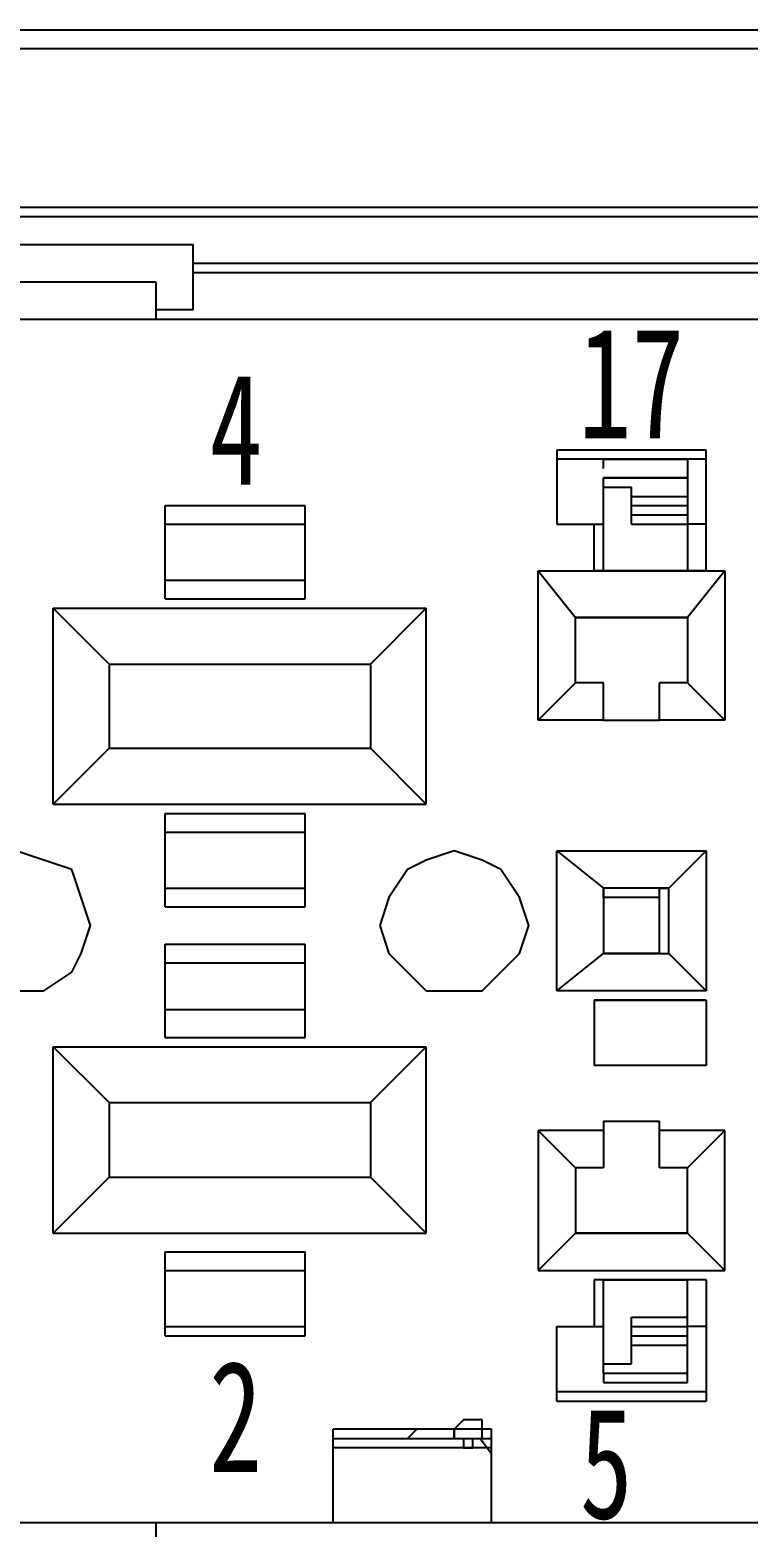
# Model space of a CAD drawing. Header units: inches. Extents: x 47316 to 59086, y 3141 to 11743.
# Drawn here: x 57667.48 to 57680.42, y 7304.03 to 7331 of the extents above; entities that cross this region are included whole.
import ezdxf

# ---------------------------------------------------------------- set-up
doc = ezdxf.new("R2010")
doc.units = ezdxf.units.IN
doc.header["$MEASUREMENT"] = 0
doc.styles.add('MtX_FangSong_GB2312', font='')
doc.styles.get("Standard").update_dxf_attribs({"font": ''})
doc.styles.get('MtX_FangSong_GB2312').set_extended_font_data('FangSong_GB2312')
doc.styles.get('Standard').set_extended_font_data('SimSun')
doc.linetypes.add('_VeSys_Busbar', pattern='A,0.0001,-0.125,["=",Standard,S=0.35,R=0,X=-0.15,Y=-0.175],-0.125', length=0.2501)

msp = doc.modelspace()

# ---------------------------------------------------------------- linework, layer by layer
at = {"color": 0, "linetype": 'Continuous', "lineweight": -3}
for p, q in [((57653.284, 7330.997), (57713.428, 7330.997)), ((57653.62, 7330.661), (57712.924, 7330.661)), ((57660.508, 7327.805), (57705.532, 7327.805)), ((57660.508, 7327.637), (57705.532, 7327.637)), ((57666.052, 7327.133), (57670.42, 7327.133)), ((57670.42, 7325.957), (57670.42, 7327.133)), ((57670.42, 7326.797), (57680.836, 7326.797)), ((57666.22, 7326.461), (57669.748, 7326.461)), ((57669.748, 7326.461), (57669.748, 7325.789)), ((57670.42, 7326.629), (57680.836, 7326.629)), ((57670.42, 7325.957), (57669.748, 7325.957)), ((57665.716, 7325.789), (57699.82, 7325.789)), ((57676.972, 7323.437), (57676.972, 7322.093)), ((57676.972, 7323.437), (57679.66, 7323.437)), ((57679.66, 7321.253), (57679.66, 7323.437)), ((57679.66, 7323.269), (57676.972, 7323.269)), ((57677.812, 7323.269), (57679.324, 7323.269)), ((57677.812, 7323.101), (57677.812, 7323.269)), ((57679.324, 7323.269), (57679.324, 7321.253)), ((57677.812, 7322.933), (57679.324, 7322.933)), ((57677.812, 7321.253), (57677.812, 7322.933)), ((57679.324, 7322.933), (57677.812, 7322.933)), ((57677.812, 7322.765), (57678.316, 7322.765)), ((57678.316, 7322.093), (57678.316, 7322.765)), ((57669.916, 7320.749), (57669.916, 7322.429)), ((57669.916, 7322.429), (57672.436, 7322.429)), ((57672.436, 7320.749), (57672.436, 7322.429)), ((57678.316, 7322.597), (57679.324, 7322.597)), ((57678.316, 7322.429), (57679.324, 7322.429)), ((57669.916, 7322.093), (57672.436, 7322.093)), ((57676.972, 7322.093), (57677.812, 7322.093)), ((57677.644, 7321.253), (57677.644, 7322.093)), ((57678.316, 7322.261), (57679.324, 7322.261)), ((57678.316, 7322.093), (57679.324, 7322.093)), ((57679.66, 7322.093), (57679.324, 7322.093)), ((57669.916, 7321.085), (57672.436, 7321.085)), ((57676.636, 7318.565), (57676.636, 7321.253)), ((57676.636, 7321.253), (57677.308, 7320.413)), ((57676.636, 7321.253), (57679.996, 7321.253)), ((57679.66, 7321.253), (57677.644, 7321.253)), ((57677.812, 7321.253), (57679.324, 7321.253)), ((57679.996, 7321.253), (57679.324, 7320.413)), ((57679.996, 7321.253), (57679.996, 7318.565)), ((57669.916, 7320.749), (57672.436, 7320.749)), ((57667.9, 7317.053), (57667.9, 7320.581)), ((57668.908, 7319.573), (57667.9, 7320.581)), ((57667.9, 7320.581), (57674.62, 7320.581)), ((57673.612, 7319.573), (57674.62, 7320.581)), ((57674.62, 7317.053), (57674.62, 7320.581)), ((57677.308, 7319.237), (57677.308, 7320.413)), ((57679.324, 7320.413), (57677.308, 7320.413)), ((57677.308, 7320.413), (57679.324, 7320.413)), ((57679.324, 7320.413), (57679.324, 7319.237)), ((57668.908, 7319.573), (57668.908, 7318.061)), ((57668.908, 7319.573), (57673.612, 7319.573)), ((57673.612, 7319.573), (57673.612, 7318.061)), ((57676.636, 7318.565), (57677.308, 7319.237)), ((57677.812, 7319.237), (57677.308, 7319.237)), ((57677.812, 7318.565), (57677.812, 7319.237)), ((57678.82, 7318.565), (57678.82, 7319.237)), ((57679.324, 7319.237), (57678.82, 7319.237)), ((57679.996, 7318.565), (57679.324, 7319.237)), ((57677.812, 7318.565), (57676.636, 7318.565)), ((57677.812, 7318.565), (57678.82, 7318.565)), ((57679.996, 7318.565), (57678.82, 7318.565)), ((57668.908, 7318.061), (57667.9, 7317.053)), ((57668.908, 7318.061), (57673.612, 7318.061)), ((57673.612, 7318.061), (57674.62, 7317.053)), ((57667.9, 7317.053), (57674.62, 7317.053)), ((57669.916, 7315.205), (57669.916, 7316.885)), ((57669.916, 7316.885), (57672.436, 7316.885)), ((57672.436, 7315.205), (57672.436, 7316.885)), ((57669.916, 7316.549), (57672.436, 7316.549)), ((57667.732, 7316.045), (57667.228, 7316.213)), ((57675.124, 7316.213), (57674.62, 7316.045)), ((57675.628, 7316.045), (57675.124, 7316.213)), ((57676.972, 7313.693), (57676.972, 7316.213)), ((57676.972, 7316.213), (57677.812, 7315.541)), ((57676.972, 7316.213), (57679.66, 7316.213)), ((57679.66, 7316.213), (57678.988, 7315.541)), ((57679.66, 7316.213), (57679.66, 7313.693)), ((57668.236, 7315.877), (57667.732, 7316.045)), ((57668.404, 7315.373), (57668.236, 7315.877)), ((57674.284, 7315.877), (57673.948, 7315.373)), ((57674.62, 7316.045), (57674.284, 7315.877)), ((57675.964, 7315.877), (57675.628, 7316.045)), ((57676.3, 7315.373), (57675.964, 7315.877)), ((57668.572, 7314.869), (57668.404, 7315.373)), ((57669.916, 7315.541), (57672.436, 7315.541)), ((57673.948, 7315.373), (57673.78, 7314.869)), ((57676.468, 7314.869), (57676.3, 7315.373)), ((57677.812, 7315.541), (57677.812, 7314.365)), ((57678.988, 7315.541), (57677.812, 7315.541)), ((57677.812, 7315.373), (57677.812, 7315.541)), ((57677.812, 7315.541), (57677.812, 7315.541)), ((57677.812, 7315.541), (57677.812, 7315.541)), ((57677.812, 7315.541), (57677.812, 7315.541)), ((57677.812, 7315.541), (57677.812, 7315.541)), ((57677.812, 7315.541), (57677.812, 7315.541)), ((57677.812, 7315.541), (57677.812, 7315.541)), ((57677.812, 7315.373), (57677.812, 7314.365)), ((57678.82, 7315.373), (57677.812, 7315.373)), ((57677.812, 7315.373), (57677.812, 7315.373)), ((57677.812, 7315.373), (57677.812, 7315.373)), ((57677.812, 7315.373), (57677.812, 7315.373)), ((57678.82, 7315.373), (57678.82, 7315.541)), ((57678.82, 7315.541), (57678.988, 7315.541)), ((57678.82, 7314.365), (57678.82, 7315.373)), ((57678.82, 7315.373), (57678.82, 7315.373)), ((57678.82, 7315.373), (57678.82, 7315.373)), ((57678.82, 7315.373), (57678.82, 7315.373)), ((57678.988, 7314.365), (57678.988, 7315.541)), ((57678.988, 7315.541), (57678.988, 7315.541)), ((57678.988, 7315.541), (57678.988, 7315.541)), ((57678.988, 7315.541), (57678.988, 7315.541)), ((57678.988, 7315.541), (57678.988, 7315.541)), ((57678.988, 7315.541), (57678.988, 7315.541)), ((57669.916, 7315.205), (57672.436, 7315.205)), ((57668.404, 7314.365), (57668.572, 7314.869)), ((57668.572, 7314.869), (57668.572, 7314.869)), ((57673.78, 7314.869), (57673.948, 7314.365)), ((57676.3, 7314.365), (57676.468, 7314.869)), ((57676.468, 7314.869), (57676.468, 7314.869)), ((57669.916, 7312.853), (57669.916, 7314.533)), ((57669.916, 7314.533), (57672.436, 7314.533)), ((57672.436, 7312.853), (57672.436, 7314.533)), ((57668.236, 7314.029), (57668.404, 7314.365)), ((57673.948, 7314.365), (57674.284, 7314.029)), ((57675.964, 7314.029), (57676.3, 7314.365)), ((57676.972, 7313.693), (57677.812, 7314.365)), ((57677.812, 7314.365), (57678.988, 7314.365)), ((57677.812, 7314.365), (57678.82, 7314.365)), ((57678.82, 7314.365), (57677.812, 7314.365)), ((57677.812, 7314.365), (57677.812, 7314.365)), ((57677.812, 7314.365), (57677.812, 7314.365)), ((57677.812, 7314.365), (57677.812, 7314.365)), ((57677.812, 7314.365), (57677.812, 7314.365)), ((57677.812, 7314.365), (57677.812, 7314.365)), ((57677.812, 7314.365), (57677.812, 7314.365)), ((57677.812, 7314.365), (57677.812, 7314.365)), ((57677.812, 7314.365), (57677.812, 7314.365)), ((57677.812, 7314.365), (57677.812, 7314.365)), ((57677.812, 7314.365), (57677.812, 7314.365)), ((57677.812, 7314.365), (57677.812, 7314.365)), ((57677.812, 7314.365), (57677.812, 7314.365)), ((57678.82, 7314.365), (57678.82, 7314.365)), ((57678.82, 7314.365), (57678.82, 7314.365)), ((57678.82, 7314.365), (57678.82, 7314.365)), ((57678.82, 7314.365), (57678.82, 7314.365)), ((57678.82, 7314.365), (57678.82, 7314.365)), ((57678.82, 7314.365), (57678.988, 7314.365)), ((57679.66, 7313.693), (57678.988, 7314.365)), ((57678.988, 7314.365), (57678.988, 7314.365)), ((57678.988, 7314.365), (57678.988, 7314.365)), ((57678.988, 7314.365), (57678.988, 7314.365)), ((57678.988, 7314.365), (57678.988, 7314.365)), ((57678.988, 7314.365), (57678.988, 7314.365)), ((57678.988, 7314.365), (57678.988, 7314.365)), ((57667.732, 7313.693), (57668.236, 7314.029)), ((57669.916, 7314.197), (57672.436, 7314.197)), ((57674.284, 7314.029), (57674.62, 7313.693)), ((57675.628, 7313.693), (57675.964, 7314.029)), ((57667.228, 7313.693), (57667.732, 7313.693)), ((57674.62, 7313.693), (57675.124, 7313.693)), ((57675.124, 7313.693), (57675.628, 7313.693)), ((57679.66, 7313.693), (57676.972, 7313.693)), ((57677.644, 7313.525), (57677.644, 7312.349)), ((57677.644, 7313.525), (57679.66, 7313.525)), ((57679.66, 7313.525), (57677.644, 7313.525)), ((57679.66, 7313.525), (57679.66, 7312.349)), ((57669.916, 7313.357), (57672.436, 7313.357)), ((57667.9, 7309.325), (57667.9, 7312.685)), ((57668.908, 7311.677), (57667.9, 7312.685)), ((57667.9, 7312.685), (57674.62, 7312.685)), ((57669.916, 7312.853), (57672.436, 7312.853)), ((57673.612, 7311.677), (57674.62, 7312.685)), ((57674.62, 7309.325), (57674.62, 7312.685)), ((57679.66, 7312.349), (57677.644, 7312.349)), ((57668.908, 7311.677), (57668.908, 7310.333)), ((57668.908, 7311.677), (57673.612, 7311.677)), ((57673.612, 7311.677), (57673.612, 7310.333)), ((57677.812, 7311.341), (57677.812, 7310.501)), ((57677.812, 7311.341), (57678.82, 7311.341)), ((57678.82, 7310.501), (57678.82, 7311.341)), ((57676.636, 7311.173), (57676.636, 7308.653)), ((57676.636, 7311.173), (57677.308, 7310.501)), ((57677.812, 7311.173), (57676.636, 7311.173)), ((57679.996, 7311.173), (57678.82, 7311.173)), ((57679.996, 7311.173), (57679.324, 7310.501)), ((57679.996, 7308.653), (57679.996, 7311.173)), ((57677.308, 7310.501), (57677.308, 7309.325)), ((57677.812, 7310.501), (57677.308, 7310.501)), ((57679.324, 7310.501), (57678.82, 7310.501)), ((57679.324, 7309.325), (57679.324, 7310.501)), ((57668.908, 7310.333), (57667.9, 7309.325)), ((57668.908, 7310.333), (57673.612, 7310.333)), ((57673.612, 7310.333), (57674.62, 7309.325)), ((57667.9, 7309.325), (57674.62, 7309.325)), ((57676.636, 7308.653), (57677.308, 7309.325)), ((57677.308, 7309.325), (57679.324, 7309.325)), ((57679.324, 7309.325), (57677.308, 7309.325)), ((57679.996, 7308.653), (57679.324, 7309.325)), ((57669.916, 7307.477), (57669.916, 7308.989)), ((57669.916, 7308.989), (57672.436, 7308.989)), ((57672.436, 7307.477), (57672.436, 7308.989)), ((57669.916, 7308.653), (57672.436, 7308.653)), ((57676.636, 7308.653), (57679.996, 7308.653)), ((57677.644, 7308.485), (57677.644, 7307.645)), ((57679.66, 7308.485), (57677.644, 7308.485)), ((57677.812, 7306.805), (57677.812, 7308.485)), ((57677.812, 7308.485), (57679.324, 7308.485)), ((57679.324, 7306.637), (57679.324, 7308.485)), ((57679.66, 7308.485), (57679.66, 7306.301)), ((57678.316, 7306.973), (57678.316, 7307.813)), ((57678.316, 7307.813), (57679.324, 7307.813)), ((57669.916, 7307.645), (57672.436, 7307.645)), ((57676.972, 7306.301), (57676.972, 7307.645)), ((57676.972, 7307.645), (57677.812, 7307.645)), ((57678.316, 7307.645), (57679.324, 7307.645)), ((57679.66, 7307.645), (57679.324, 7307.645)), ((57669.916, 7307.477), (57672.436, 7307.477)), ((57678.316, 7307.477), (57679.324, 7307.477)), ((57678.316, 7307.309), (57679.324, 7307.309)), ((57677.812, 7306.973), (57678.316, 7306.973)), ((57677.812, 7306.805), (57679.324, 7306.805)), ((57677.812, 7306.805), (57677.812, 7306.637)), ((57677.812, 7306.805), (57679.324, 7306.805)), ((57679.66, 7306.469), (57676.972, 7306.469)), ((57677.812, 7306.637), (57679.324, 7306.637)), ((57676.972, 7306.301), (57679.66, 7306.301)), ((57675.292, 7305.965), (57675.124, 7305.797)), ((57675.46, 7305.965), (57675.292, 7305.965)), ((57675.292, 7305.965), (57675.292, 7305.965)), ((57675.292, 7305.965), (57675.292, 7305.965)), ((57675.628, 7305.965), (57675.46, 7305.965)), ((57675.46, 7305.965), (57675.46, 7305.965)), ((57675.46, 7305.965), (57675.46, 7305.965)), ((57675.628, 7305.797), (57675.628, 7305.965)), ((57672.94, 7304.117), (57672.94, 7305.797)), ((57675.796, 7305.797), (57672.94, 7305.797)), ((57672.94, 7305.629), (57675.796, 7305.629)), ((57674.284, 7305.629), (57674.452, 7305.797)), ((57675.124, 7305.629), (57675.124, 7305.797)), ((57675.124, 7305.797), (57675.124, 7305.797)), ((57675.124, 7305.797), (57675.124, 7305.629)), ((57675.124, 7305.629), (57675.292, 7305.629)), ((57675.292, 7305.629), (57675.292, 7305.629)), ((57675.292, 7305.629), (57675.292, 7305.461)), ((57675.46, 7305.461), (57675.46, 7305.629)), ((57675.46, 7305.629), (57675.628, 7305.629)), ((57675.588, 7305.629), (57675.796, 7305.357)), ((57675.628, 7305.797), (57675.628, 7305.797)), ((57675.628, 7305.629), (57675.628, 7305.797)), ((57675.628, 7305.629), (57675.628, 7305.629)), ((57675.796, 7304.117), (57675.796, 7305.797)), ((57675.796, 7305.461), (57672.94, 7305.461)), ((57675.292, 7305.461), (57675.46, 7305.461)), ((57675.46, 7305.461), (57675.46, 7305.461)), ((57660.508, 7304.117), (57705.532, 7304.117)), ((57669.748, 7304.117), (57669.748, 7303.277))]:
    msp.add_line(p, q, dxfattribs=at)

# ---------------------------------------------------------------- texts
at = {"color": 0, "linetype": '_VeSys_Busbar', "lineweight": -3, "style": 'MtX_FangSong_GB2312', "width": 0.7}
for s, p in [('17', (57677.362, 7323.639)), ('4', (57670.716, 7322.808)), ('2', (57670.708, 7305.027)), ('5', (57677.385, 7304.186))]:
    msp.add_text(s, height=2, dxfattribs=at).set_placement(p)

doc.saveas('drawing.dxf')
